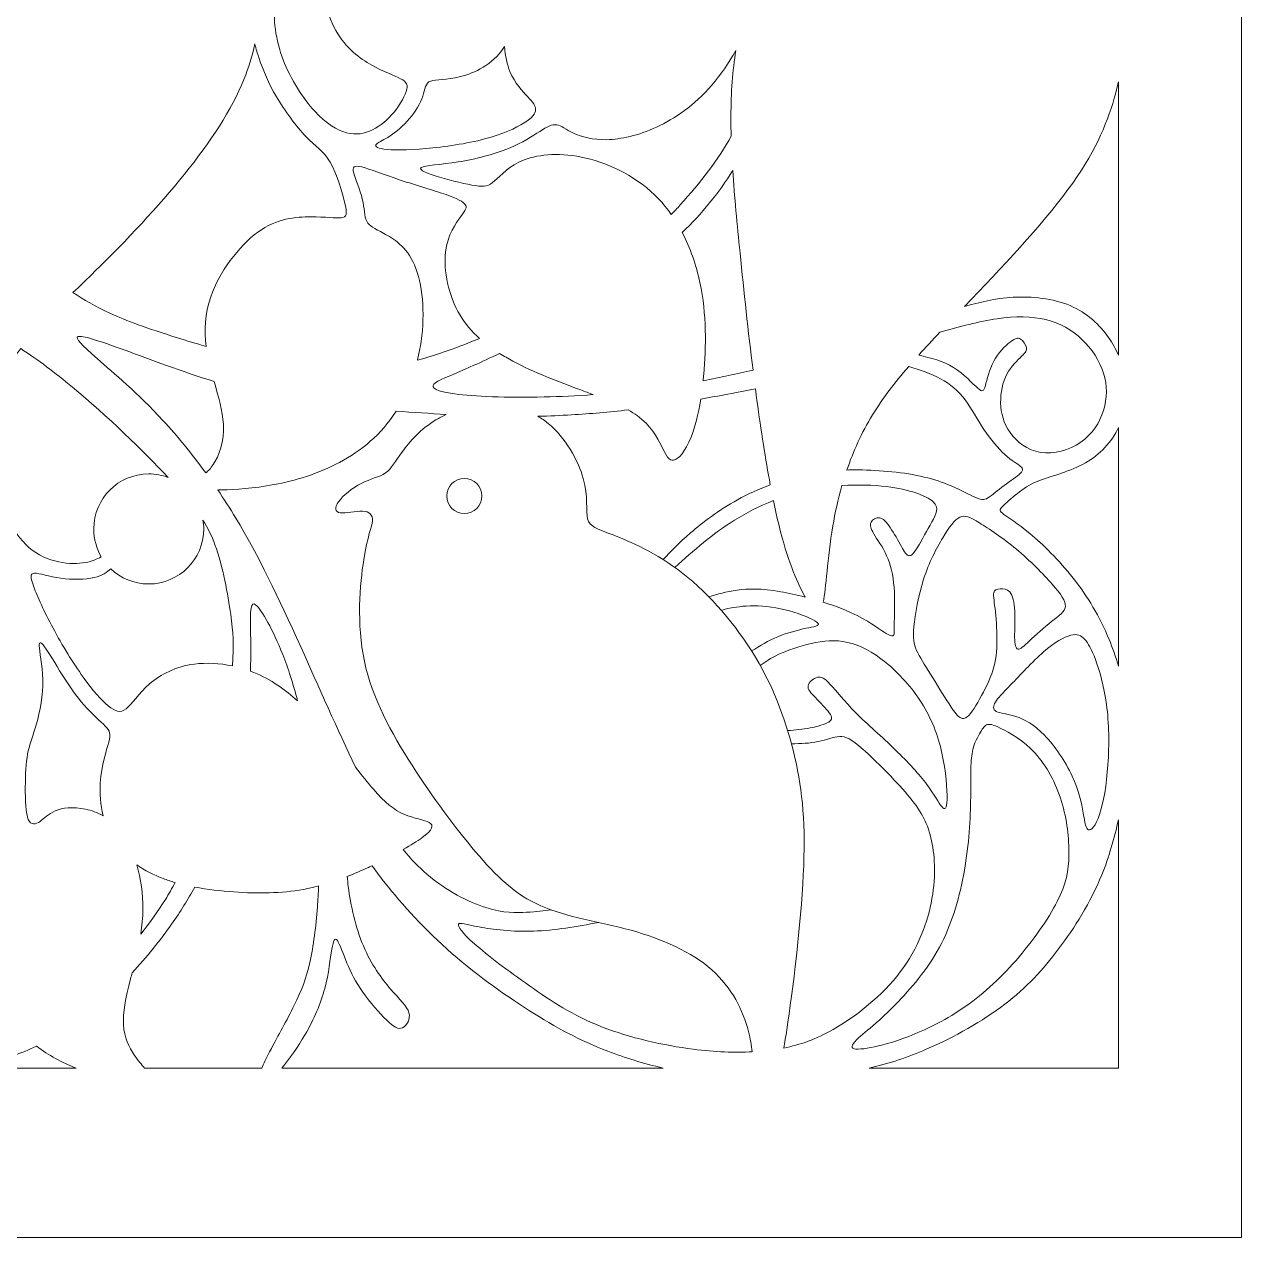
# Model space of a CAD drawing. Header units: millimetres. Extents: x -101 to 100, y -2 to 86.
# Drawn here: x 54.42 to 99.9, y 12.82 to 58.15 of the extents above; entities that cross this region are included whole.
import ezdxf

# ---------------------------------------------------------------- set-up
doc = ezdxf.new("R2010")
doc.units = ezdxf.units.MM
doc.header["$MEASUREMENT"] = 0
doc.layers.add('Layer 1', color=7, linetype='Continuous')

msp = doc.modelspace()

# ---------------------------------------------------------------- linework, layer by layer
at = {"layer": 'Layer 1', "lineweight": 9}
for points, knots in [([(-0.752, 86.205), (-3.659, 86.205), (-6.567, 86.205), (-11.62, 85.466), (-11.62, 85.466), (-16.674, 84.728), (-23.874, 83.251), (-31.419, 81.174), (-31.419, 81.174), (-38.965, 79.097), (-46.857, 76.421), (-54.61, 74.436), (-54.61, 74.436), (-62.364, 72.452), (-69.979, 71.159), (-76.671, 71.113), (-76.671, 71.113), (-83.363, 71.067), (-89.132, 72.267), (-93.101, 73.536), (-93.101, 73.536), (-97.07, 74.805), (-99.239, 76.144), (-101.408, 77.482), (-101.408, 77.482), (-101.408, 77.482), (-101.408, 12.824), (-101.408, 12.824), (-101.408, 12.824), (-101.408, 12.824), (-0.752, 12.824), (-0.752, 12.824), (-0.752, 12.824), (-0.752, 12.824), (99.904, 12.824), (99.904, 12.824), (99.904, 12.824), (99.904, 12.824), (99.904, 77.482), (99.904, 77.482), (99.904, 77.482), (97.735, 76.144), (95.566, 74.805), (91.597, 73.536), (91.597, 73.536), (87.628, 72.267), (81.859, 71.067), (75.167, 71.113), (75.167, 71.113), (68.475, 71.159), (60.86, 72.452), (53.106, 74.436), (53.106, 74.436), (45.353, 76.421), (37.461, 79.097), (29.915, 81.174), (29.915, 81.174), (22.37, 83.251), (15.17, 84.728), (10.116, 85.466), (10.116, 85.466), (5.063, 86.205), (2.155, 86.205), (-0.752, 86.205)], [0, 0, 0, 0, 0.058824, 0.058824, 0.058824, 0.058824, 0.117647, 0.117647, 0.117647, 0.117647, 0.176471, 0.176471, 0.176471, 0.176471, 0.235294, 0.235294, 0.235294, 0.235294, 0.294118, 0.294118, 0.294118, 0.294118, 0.352941, 0.352941, 0.352941, 0.352941, 0.411765, 0.411765, 0.411765, 0.411765, 0.470588, 0.470588, 0.470588, 0.470588, 0.529412, 0.529412, 0.529412, 0.529412, 0.588235, 0.588235, 0.588235, 0.588235, 0.647059, 0.647059, 0.647059, 0.647059, 0.705882, 0.705882, 0.705882, 0.705882, 0.764706, 0.764706, 0.764706, 0.764706, 0.823529, 0.823529, 0.823529, 0.823529, 0.882353, 0.882353, 0.882353, 0.882353, 1, 1, 1, 1]), ([(65.592, 63.403), (65.586, 63.397), (65.58, 63.391), (65.574, 63.386), (65.574, 63.386), (64.963, 62.774), (64.663, 62.186), (64.386, 61.476), (64.386, 61.476), (64.109, 60.767), (63.855, 59.936), (63.78, 59.134), (63.78, 59.134), (63.705, 58.332), (63.809, 57.559), (64.092, 56.821), (64.092, 56.821), (64.375, 56.082), (64.836, 55.378), (65.269, 54.905), (65.269, 54.905), (65.701, 54.432), (66.105, 54.19), (66.463, 54.098), (66.463, 54.098), (66.821, 54.005), (67.132, 54.063), (67.426, 54.207), (67.426, 54.207), (67.72, 54.351), (67.998, 54.582), (68.234, 54.871), (68.234, 54.871), (68.47, 55.159), (68.667, 55.505), (68.713, 55.724), (68.713, 55.724), (68.759, 55.944), (68.655, 56.036), (68.389, 56.16), (68.389, 56.16), (68.122, 56.284), (67.693, 56.441), (67.231, 56.726), (67.231, 56.726), (66.768, 57.012), (66.272, 57.427), (65.92, 58.194), (65.92, 58.194), (65.568, 58.962), (65.36, 60.081), (65.383, 61.235), (65.383, 61.235), (65.398, 61.969), (65.506, 62.717), (65.592, 63.403)], [0, 0, 0, 0, 0.066667, 0.066667, 0.066667, 0.066667, 0.133333, 0.133333, 0.133333, 0.133333, 0.2, 0.2, 0.2, 0.2, 0.266667, 0.266667, 0.266667, 0.266667, 0.333333, 0.333333, 0.333333, 0.333333, 0.4, 0.4, 0.4, 0.4, 0.466667, 0.466667, 0.466667, 0.466667, 0.533333, 0.533333, 0.533333, 0.533333, 0.6, 0.6, 0.6, 0.6, 0.666667, 0.666667, 0.666667, 0.666667, 0.733333, 0.733333, 0.733333, 0.733333, 0.8, 0.8, 0.8, 0.8, 0.866667, 0.866667, 0.866667, 0.866667, 1, 1, 1, 1]), ([(61.218, 46.112), (60.836, 46.222), (60.472, 46.333), (60.14, 46.437), (60.14, 46.437), (58.989, 46.797), (58.228, 47.08), (57.642, 47.348), (57.642, 47.348), (57.056, 47.616), (56.647, 47.87), (56.237, 48.125), (56.237, 48.125), (56.506, 48.386), (56.782, 48.651), (57.058, 48.922), (57.058, 48.922), (58.235, 50.075), (59.423, 51.333), (60.404, 52.55), (60.404, 52.55), (61.384, 53.767), (62.157, 54.944), (62.625, 56.092), (62.625, 56.092), (62.805, 56.534), (62.939, 56.973), (63.033, 57.414), (63.033, 57.414), (63.077, 57.23), (63.13, 57.064), (63.184, 56.905), (63.184, 56.905), (63.359, 56.389), (63.537, 55.956), (63.843, 55.44), (63.843, 55.44), (64.149, 54.924), (64.582, 54.324), (64.942, 53.952), (64.942, 53.952), (65.303, 53.58), (65.591, 53.435), (65.842, 53.005), (65.842, 53.005), (66.093, 52.576), (66.306, 51.86), (66.399, 51.454), (66.399, 51.454), (66.491, 51.047), (66.462, 50.949), (66.257, 50.926), (66.257, 50.926), (66.053, 50.903), (65.672, 50.955), (65.124, 50.955), (65.124, 50.955), (64.576, 50.955), (63.86, 50.903), (63.142, 50.383), (63.142, 50.383), (62.424, 49.864), (61.703, 48.878), (61.385, 47.975), (61.385, 47.975), (61.154, 47.318), (61.138, 46.705), (61.218, 46.112)], [0, 0, 0, 0, 0.055556, 0.055556, 0.055556, 0.055556, 0.111111, 0.111111, 0.111111, 0.111111, 0.166667, 0.166667, 0.166667, 0.166667, 0.222222, 0.222222, 0.222222, 0.222222, 0.277778, 0.277778, 0.277778, 0.277778, 0.333333, 0.333333, 0.333333, 0.333333, 0.388889, 0.388889, 0.388889, 0.388889, 0.444444, 0.444444, 0.444444, 0.444444, 0.5, 0.5, 0.5, 0.5, 0.555556, 0.555556, 0.555556, 0.555556, 0.611111, 0.611111, 0.611111, 0.611111, 0.666667, 0.666667, 0.666667, 0.666667, 0.722222, 0.722222, 0.722222, 0.722222, 0.777778, 0.777778, 0.777778, 0.777778, 0.833333, 0.833333, 0.833333, 0.833333, 0.888889, 0.888889, 0.888889, 0.888889, 1, 1, 1, 1]), ([(72.364, 57.315), (72.301, 57.219), (72.234, 57.129), (72.162, 57.047), (72.162, 57.047), (71.683, 56.493), (71.014, 56.25), (70.518, 56.152), (70.518, 56.152), (70.022, 56.054), (69.699, 56.101), (69.537, 55.997), (69.537, 55.997), (69.376, 55.893), (69.376, 55.639), (69.272, 55.362), (69.272, 55.362), (69.168, 55.085), (68.96, 54.785), (68.724, 54.528), (68.724, 54.528), (68.487, 54.272), (68.222, 54.058), (68.008, 53.926), (68.008, 53.926), (67.795, 53.793), (67.633, 53.741), (67.573, 53.675), (67.573, 53.675), (67.512, 53.608), (67.553, 53.528), (67.855, 53.487), (67.855, 53.487), (68.158, 53.447), (68.724, 53.447), (69.422, 53.507), (69.422, 53.507), (70.12, 53.568), (70.95, 53.689), (71.617, 53.865), (71.617, 53.865), (72.283, 54.041), (72.785, 54.272), (73.094, 54.465), (73.094, 54.465), (73.402, 54.658), (73.518, 54.814), (73.523, 54.958), (73.523, 54.958), (73.529, 55.103), (73.425, 55.235), (73.229, 55.446), (73.229, 55.446), (73.033, 55.656), (72.745, 55.945), (72.566, 56.383), (72.566, 56.383), (72.458, 56.648), (72.389, 56.969), (72.364, 57.315)], [0, 0, 0, 0, 0.0625, 0.0625, 0.0625, 0.0625, 0.125, 0.125, 0.125, 0.125, 0.1875, 0.1875, 0.1875, 0.1875, 0.25, 0.25, 0.25, 0.25, 0.3125, 0.3125, 0.3125, 0.3125, 0.375, 0.375, 0.375, 0.375, 0.4375, 0.4375, 0.4375, 0.4375, 0.5, 0.5, 0.5, 0.5, 0.5625, 0.5625, 0.5625, 0.5625, 0.625, 0.625, 0.625, 0.625, 0.6875, 0.6875, 0.6875, 0.6875, 0.75, 0.75, 0.75, 0.75, 0.8125, 0.8125, 0.8125, 0.8125, 0.875, 0.875, 0.875, 0.875, 1, 1, 1, 1]), ([(81.003, 57.167), (80.886, 56.427), (80.824, 55.609), (80.82, 54.708), (80.82, 54.708), (80.819, 54.467), (80.823, 54.22), (80.83, 53.968), (80.83, 53.968), (80.362, 53.111), (79.672, 52.219), (78.927, 51.401), (78.927, 51.401), (78.817, 51.281), (78.706, 51.162), (78.594, 51.045), (78.594, 51.045), (78.449, 51.251), (78.291, 51.445), (78.121, 51.624), (78.121, 51.624), (77.348, 52.437), (76.321, 52.933), (75.401, 53.15), (75.401, 53.15), (74.481, 53.366), (73.668, 53.303), (73.102, 53.086), (73.102, 53.086), (72.537, 52.87), (72.22, 52.501), (71.992, 52.302), (71.992, 52.302), (71.764, 52.103), (71.625, 52.074), (71.282, 52.123), (71.282, 52.123), (70.939, 52.172), (70.391, 52.299), (69.938, 52.434), (69.938, 52.434), (69.485, 52.57), (69.127, 52.714), (69.251, 52.798), (69.251, 52.798), (69.376, 52.881), (69.981, 52.905), (70.633, 53.008), (70.633, 53.008), (71.285, 53.112), (71.983, 53.297), (72.514, 53.513), (72.514, 53.513), (73.045, 53.73), (73.408, 53.978), (73.682, 54.151), (73.682, 54.151), (73.956, 54.324), (74.141, 54.422), (74.314, 54.396), (74.314, 54.396), (74.487, 54.37), (74.648, 54.22), (74.94, 54.084), (74.94, 54.084), (75.231, 53.949), (75.652, 53.828), (76.183, 53.839), (76.183, 53.839), (76.714, 53.851), (77.354, 53.995), (78.038, 54.309), (78.038, 54.309), (78.721, 54.624), (79.448, 55.108), (80.109, 55.881), (80.109, 55.881), (80.431, 56.258), (80.737, 56.704), (81.003, 57.167)], [0, 0, 0, 0, 0.047619, 0.047619, 0.047619, 0.047619, 0.095238, 0.095238, 0.095238, 0.095238, 0.142857, 0.142857, 0.142857, 0.142857, 0.190476, 0.190476, 0.190476, 0.190476, 0.238095, 0.238095, 0.238095, 0.238095, 0.285714, 0.285714, 0.285714, 0.285714, 0.333333, 0.333333, 0.333333, 0.333333, 0.380952, 0.380952, 0.380952, 0.380952, 0.428571, 0.428571, 0.428571, 0.428571, 0.47619, 0.47619, 0.47619, 0.47619, 0.52381, 0.52381, 0.52381, 0.52381, 0.571429, 0.571429, 0.571429, 0.571429, 0.619048, 0.619048, 0.619048, 0.619048, 0.666667, 0.666667, 0.666667, 0.666667, 0.714286, 0.714286, 0.714286, 0.714286, 0.761905, 0.761905, 0.761905, 0.761905, 0.809524, 0.809524, 0.809524, 0.809524, 0.857143, 0.857143, 0.857143, 0.857143, 0.904762, 0.904762, 0.904762, 0.904762, 1, 1, 1, 1]), ([(95.3, 45.784), (95.3, 45.784), (95.3, 55.995), (95.3, 55.995), (95.3, 55.995), (95.254, 55.796), (95.202, 55.593), (95.143, 55.389), (95.143, 55.389), (94.848, 54.368), (94.397, 53.306), (93.415, 51.974), (93.415, 51.974), (92.433, 50.641), (90.922, 49.037), (89.549, 47.606), (89.549, 47.606), (90.113, 47.761), (90.678, 47.916), (91.364, 47.953), (91.364, 47.953), (92.05, 47.99), (92.858, 47.909), (93.495, 47.641), (93.495, 47.641), (94.133, 47.373), (94.6, 46.917), (94.932, 46.444), (94.932, 46.444), (95.082, 46.229), (95.205, 46.012), (95.3, 45.784)], [0, 0, 0, 0, 0.111111, 0.111111, 0.111111, 0.111111, 0.222222, 0.222222, 0.222222, 0.222222, 0.333333, 0.333333, 0.333333, 0.333333, 0.444444, 0.444444, 0.444444, 0.444444, 0.555556, 0.555556, 0.555556, 0.555556, 0.666667, 0.666667, 0.666667, 0.666667, 0.777778, 0.777778, 0.777778, 0.777778, 1, 1, 1, 1]), ([(71.427, 46.417), (70.642, 46.089), (69.86, 45.807), (69.105, 45.597), (69.105, 45.597), (69.164, 45.833), (69.211, 46.073), (69.246, 46.314), (69.246, 46.314), (69.399, 47.384), (69.3, 48.468), (69, 49.161), (69, 49.161), (68.701, 49.853), (68.199, 50.153), (67.85, 50.34), (67.85, 50.34), (67.501, 50.528), (67.304, 50.603), (67.212, 50.79), (67.212, 50.79), (67.12, 50.978), (67.131, 51.278), (67.048, 51.624), (67.048, 51.624), (66.964, 51.97), (66.785, 52.362), (66.728, 52.593), (66.728, 52.593), (66.67, 52.824), (66.733, 52.893), (67.031, 52.821), (67.031, 52.821), (67.328, 52.749), (67.858, 52.535), (68.461, 52.333), (68.461, 52.333), (69.064, 52.132), (69.739, 51.941), (70.177, 51.788), (70.177, 51.788), (70.616, 51.635), (70.818, 51.52), (70.893, 51.416), (70.893, 51.416), (70.968, 51.312), (70.916, 51.22), (70.731, 50.969), (70.731, 50.969), (70.547, 50.718), (70.229, 50.309), (70.157, 49.633), (70.157, 49.633), (70.085, 48.959), (70.258, 48.018), (70.702, 47.28), (70.702, 47.28), (70.897, 46.956), (71.143, 46.672), (71.427, 46.417)], [0, 0, 0, 0, 0.0625, 0.0625, 0.0625, 0.0625, 0.125, 0.125, 0.125, 0.125, 0.1875, 0.1875, 0.1875, 0.1875, 0.25, 0.25, 0.25, 0.25, 0.3125, 0.3125, 0.3125, 0.3125, 0.375, 0.375, 0.375, 0.375, 0.4375, 0.4375, 0.4375, 0.4375, 0.5, 0.5, 0.5, 0.5, 0.5625, 0.5625, 0.5625, 0.5625, 0.625, 0.625, 0.625, 0.625, 0.6875, 0.6875, 0.6875, 0.6875, 0.75, 0.75, 0.75, 0.75, 0.8125, 0.8125, 0.8125, 0.8125, 0.875, 0.875, 0.875, 0.875, 1, 1, 1, 1]), ([(81.647, 45.229), (81.467, 46.671), (81.306, 48.163), (81.161, 49.608), (81.161, 49.608), (81.053, 50.673), (80.953, 51.712), (80.89, 52.693), (80.89, 52.693), (80.366, 51.839), (79.726, 51.077), (79.003, 50.37), (79.003, 50.37), (79.304, 49.792), (79.526, 49.154), (79.664, 48.5), (79.664, 48.5), (79.915, 47.32), (79.898, 46.091), (79.806, 45.079), (79.806, 45.079), (79.798, 44.995), (79.79, 44.913), (79.781, 44.832), (79.781, 44.832), (80.434, 44.957), (81.041, 45.093), (81.647, 45.229)], [0, 0, 0, 0, 0.125, 0.125, 0.125, 0.125, 0.25, 0.25, 0.25, 0.25, 0.375, 0.375, 0.375, 0.375, 0.5, 0.5, 0.5, 0.5, 0.625, 0.625, 0.625, 0.625, 0.75, 0.75, 0.75, 0.75, 1, 1, 1, 1]), ([(88.631, 46.648), (88.357, 46.359), (88.092, 46.075), (87.838, 45.794), (87.838, 45.794), (88.292, 45.682), (88.746, 45.569), (89.137, 45.329), (89.137, 45.329), (89.529, 45.088), (89.858, 44.719), (90.042, 44.557), (90.042, 44.557), (90.227, 44.396), (90.267, 44.442), (90.328, 44.656), (90.328, 44.656), (90.388, 44.869), (90.469, 45.25), (90.639, 45.567), (90.639, 45.567), (90.809, 45.884), (91.069, 46.138), (91.251, 46.279), (91.251, 46.279), (91.433, 46.421), (91.536, 46.45), (91.637, 46.392), (91.637, 46.392), (91.738, 46.334), (91.837, 46.19), (91.86, 46.081), (91.86, 46.081), (91.883, 45.971), (91.831, 45.896), (91.684, 45.749), (91.684, 45.749), (91.536, 45.602), (91.294, 45.382), (91.133, 45.08), (91.133, 45.08), (90.971, 44.777), (90.89, 44.39), (90.899, 44.007), (90.899, 44.007), (90.908, 43.623), (91.006, 43.242), (91.254, 42.896), (91.254, 42.896), (91.502, 42.55), (91.9, 42.238), (92.39, 42.16), (92.39, 42.16), (92.881, 42.083), (93.463, 42.238), (93.893, 42.535), (93.893, 42.535), (94.323, 42.833), (94.6, 43.271), (94.741, 43.727), (94.741, 43.727), (94.882, 44.182), (94.888, 44.656), (94.744, 45.117), (94.744, 45.117), (94.6, 45.578), (94.306, 46.029), (93.936, 46.38), (93.936, 46.38), (93.567, 46.732), (93.123, 46.986), (92.592, 47.116), (92.592, 47.116), (92.061, 47.246), (91.444, 47.252), (90.77, 47.153), (90.77, 47.153), (90.095, 47.054), (89.363, 46.851), (88.631, 46.648)], [0, 0, 0, 0, 0.047619, 0.047619, 0.047619, 0.047619, 0.095238, 0.095238, 0.095238, 0.095238, 0.142857, 0.142857, 0.142857, 0.142857, 0.190476, 0.190476, 0.190476, 0.190476, 0.238095, 0.238095, 0.238095, 0.238095, 0.285714, 0.285714, 0.285714, 0.285714, 0.333333, 0.333333, 0.333333, 0.333333, 0.380952, 0.380952, 0.380952, 0.380952, 0.428571, 0.428571, 0.428571, 0.428571, 0.47619, 0.47619, 0.47619, 0.47619, 0.52381, 0.52381, 0.52381, 0.52381, 0.571429, 0.571429, 0.571429, 0.571429, 0.619048, 0.619048, 0.619048, 0.619048, 0.666667, 0.666667, 0.666667, 0.666667, 0.714286, 0.714286, 0.714286, 0.714286, 0.761905, 0.761905, 0.761905, 0.761905, 0.809524, 0.809524, 0.809524, 0.809524, 0.857143, 0.857143, 0.857143, 0.857143, 0.904762, 0.904762, 0.904762, 0.904762, 1, 1, 1, 1]), ([(61.512, 44.804), (61.669, 44.238), (61.829, 43.696), (61.859, 43.218), (61.859, 43.218), (61.899, 42.561), (61.691, 42.024), (61.475, 41.701), (61.475, 41.701), (61.383, 41.564), (61.289, 41.465), (61.205, 41.389), (61.205, 41.389), (60.681, 42.111), (60.139, 42.77), (59.601, 43.352), (59.601, 43.352), (58.667, 44.361), (57.743, 45.134), (57.149, 45.653), (57.149, 45.653), (56.555, 46.173), (56.29, 46.438), (56.434, 46.484), (56.434, 46.484), (56.578, 46.53), (57.132, 46.357), (58.194, 45.971), (58.194, 45.971), (59.08, 45.648), (60.32, 45.176), (61.512, 44.804)], [0, 0, 0, 0, 0.111111, 0.111111, 0.111111, 0.111111, 0.222222, 0.222222, 0.222222, 0.222222, 0.333333, 0.333333, 0.333333, 0.333333, 0.444444, 0.444444, 0.444444, 0.444444, 0.555556, 0.555556, 0.555556, 0.555556, 0.666667, 0.666667, 0.666667, 0.666667, 0.777778, 0.777778, 0.777778, 0.777778, 1, 1, 1, 1]), ([(54.285, 46.036), (54.934, 45.61), (55.567, 45.137), (56.218, 44.598), (56.218, 44.598), (57.507, 43.53), (58.871, 42.201), (59.792, 41.222), (59.792, 41.222), (59.567, 41.307), (59.322, 41.353), (59.068, 41.353), (59.068, 41.353), (57.933, 41.353), (57.013, 40.433), (57.013, 39.298), (57.013, 39.298), (57.013, 38.917), (57.116, 38.561), (57.297, 38.255), (57.297, 38.255), (57.128, 38.173), (56.959, 38.091), (56.698, 38.044), (56.698, 38.044), (56.438, 37.998), (56.086, 37.986), (55.705, 38.067), (55.705, 38.067), (55.325, 38.148), (54.915, 38.321), (54.592, 38.606), (54.592, 38.606), (54.269, 38.892), (54.032, 39.29), (53.646, 39.743), (53.646, 39.743), (53.379, 40.055), (53.041, 40.394), (52.663, 40.699), (52.663, 40.699), (52.677, 41.112), (52.68, 41.649), (52.754, 42.247), (52.754, 42.247), (52.881, 43.268), (53.216, 44.468), (53.966, 45.593), (53.966, 45.593), (54.065, 45.742), (54.172, 45.89), (54.285, 46.036)], [0, 0, 0, 0, 0.071429, 0.071429, 0.071429, 0.071429, 0.142857, 0.142857, 0.142857, 0.142857, 0.214286, 0.214286, 0.214286, 0.214286, 0.285714, 0.285714, 0.285714, 0.285714, 0.357143, 0.357143, 0.357143, 0.357143, 0.428571, 0.428571, 0.428571, 0.428571, 0.5, 0.5, 0.5, 0.5, 0.571429, 0.571429, 0.571429, 0.571429, 0.642857, 0.642857, 0.642857, 0.642857, 0.714286, 0.714286, 0.714286, 0.714286, 0.785714, 0.785714, 0.785714, 0.785714, 0.857143, 0.857143, 0.857143, 0.857143, 1, 1, 1, 1]), ([(72.177, 45.856), (72.336, 45.756), (72.501, 45.66), (72.67, 45.569), (72.67, 45.569), (73.477, 45.134), (74.377, 44.799), (75.211, 44.49), (75.211, 44.49), (75.37, 44.432), (75.526, 44.374), (75.679, 44.316), (75.679, 44.316), (75.056, 44.273), (74.432, 44.243), (73.841, 44.228), (73.841, 44.228), (72.436, 44.194), (71.213, 44.246), (70.506, 44.34), (70.506, 44.34), (69.799, 44.434), (69.608, 44.57), (69.726, 44.707), (69.726, 44.707), (69.844, 44.844), (70.272, 44.983), (71.221, 45.41), (71.221, 45.41), (71.5, 45.536), (71.824, 45.686), (72.177, 45.856)], [0, 0, 0, 0, 0.111111, 0.111111, 0.111111, 0.111111, 0.222222, 0.222222, 0.222222, 0.222222, 0.333333, 0.333333, 0.333333, 0.333333, 0.444444, 0.444444, 0.444444, 0.444444, 0.555556, 0.555556, 0.555556, 0.555556, 0.666667, 0.666667, 0.666667, 0.666667, 0.777778, 0.777778, 0.777778, 0.777778, 1, 1, 1, 1]), ([(87.465, 45.37), (86.947, 44.77), (86.487, 44.174), (86.11, 43.557), (86.11, 43.557), (85.701, 42.887), (85.39, 42.191), (85.153, 41.5), (85.153, 41.5), (85.343, 41.505), (85.535, 41.505), (85.732, 41.501), (85.732, 41.501), (86.559, 41.484), (87.46, 41.391), (88.178, 41.204), (88.178, 41.204), (88.896, 41.016), (89.432, 40.733), (89.761, 40.569), (89.761, 40.569), (90.09, 40.405), (90.211, 40.359), (90.366, 40.426), (90.366, 40.426), (90.52, 40.493), (90.708, 40.673), (90.941, 40.853), (90.941, 40.853), (91.173, 41.033), (91.45, 41.211), (91.594, 41.338), (91.594, 41.338), (91.738, 41.465), (91.75, 41.54), (91.643, 41.635), (91.643, 41.635), (91.536, 41.731), (91.311, 41.846), (91.058, 42.074), (91.058, 42.074), (90.804, 42.302), (90.521, 42.642), (90.276, 43.014), (90.276, 43.014), (90.031, 43.386), (89.823, 43.79), (89.569, 44.122), (89.569, 44.122), (89.315, 44.454), (89.015, 44.713), (88.657, 44.909), (88.657, 44.909), (88.298, 45.105), (87.881, 45.238), (87.465, 45.37)], [0, 0, 0, 0, 0.066667, 0.066667, 0.066667, 0.066667, 0.133333, 0.133333, 0.133333, 0.133333, 0.2, 0.2, 0.2, 0.2, 0.266667, 0.266667, 0.266667, 0.266667, 0.333333, 0.333333, 0.333333, 0.333333, 0.4, 0.4, 0.4, 0.4, 0.466667, 0.466667, 0.466667, 0.466667, 0.533333, 0.533333, 0.533333, 0.533333, 0.6, 0.6, 0.6, 0.6, 0.666667, 0.666667, 0.666667, 0.666667, 0.733333, 0.733333, 0.733333, 0.733333, 0.8, 0.8, 0.8, 0.8, 0.866667, 0.866667, 0.866667, 0.866667, 1, 1, 1, 1]), ([(83.086, 31.269), (83.428, 31.28), (83.77, 31.29), (84.076, 31.353), (84.076, 31.353), (84.383, 31.416), (84.654, 31.531), (84.885, 31.543), (84.885, 31.543), (85.115, 31.554), (85.306, 31.462), (85.762, 31.058), (85.762, 31.058), (86.217, 30.654), (86.938, 29.939), (87.42, 29.368), (87.42, 29.368), (87.902, 28.797), (88.144, 28.37), (88.291, 27.764), (88.291, 27.764), (88.438, 27.158), (88.49, 26.374), (88.334, 25.491), (88.334, 25.491), (88.179, 24.609), (87.815, 23.628), (87.146, 22.748), (87.146, 22.748), (86.477, 21.868), (85.502, 21.089), (84.645, 20.602), (84.645, 20.602), (83.99, 20.229), (83.405, 20.027), (82.798, 19.908), (82.798, 19.908), (82.833, 20.107), (82.87, 20.331), (82.908, 20.584), (82.908, 20.584), (83.133, 22.055), (83.433, 24.525), (83.526, 26.382), (83.526, 26.382), (83.618, 28.24), (83.503, 29.486), (83.214, 30.749), (83.214, 30.749), (82.926, 32.013), (82.464, 33.293), (81.737, 34.505), (81.737, 34.505), (81.01, 35.716), (80.018, 36.859), (79.026, 37.637), (79.026, 37.637), (78.034, 38.416), (77.041, 38.832), (76.418, 39.074), (76.418, 39.074), (75.795, 39.316), (75.541, 39.385), (75.466, 39.68), (75.466, 39.68), (75.391, 39.974), (75.495, 40.493), (75.305, 41.18), (75.305, 41.18), (75.115, 41.866), (74.63, 42.72), (73.995, 43.239), (73.995, 43.239), (73.871, 43.341), (73.741, 43.429), (73.607, 43.506), (73.607, 43.506), (74.041, 43.517), (74.455, 43.536), (74.865, 43.56), (74.865, 43.56), (75.573, 43.602), (76.271, 43.663), (76.981, 43.745), (76.981, 43.745), (77.102, 43.677), (77.215, 43.607), (77.317, 43.533), (77.317, 43.533), (77.821, 43.167), (78.064, 42.716), (78.234, 42.382), (78.234, 42.382), (78.404, 42.047), (78.502, 41.828), (78.681, 41.863), (78.681, 41.863), (78.86, 41.897), (79.119, 42.186), (79.333, 42.728), (79.333, 42.728), (79.476, 43.091), (79.598, 43.569), (79.691, 44.149), (79.691, 44.149), (80.366, 44.268), (81.052, 44.397), (81.737, 44.527), (81.737, 44.527), (81.756, 44.382), (81.776, 44.237), (81.795, 44.093), (81.795, 44.093), (81.948, 42.972), (82.114, 41.898), (82.292, 40.949), (82.292, 40.949), (81.869, 40.791), (81.454, 40.602), (81.07, 40.39), (81.07, 40.39), (80.364, 40.001), (79.758, 39.534), (79.311, 39.148), (79.311, 39.148), (78.864, 38.763), (78.575, 38.46), (78.287, 38.157)], [0, 0, 0, 0, 0.030303, 0.030303, 0.030303, 0.030303, 0.060606, 0.060606, 0.060606, 0.060606, 0.090909, 0.090909, 0.090909, 0.090909, 0.121212, 0.121212, 0.121212, 0.121212, 0.151515, 0.151515, 0.151515, 0.151515, 0.181818, 0.181818, 0.181818, 0.181818, 0.212121, 0.212121, 0.212121, 0.212121, 0.242424, 0.242424, 0.242424, 0.242424, 0.272727, 0.272727, 0.272727, 0.272727, 0.30303, 0.30303, 0.30303, 0.30303, 0.333333, 0.333333, 0.333333, 0.333333, 0.363636, 0.363636, 0.363636, 0.363636, 0.393939, 0.393939, 0.393939, 0.393939, 0.424242, 0.424242, 0.424242, 0.424242, 0.454545, 0.454545, 0.454545, 0.454545, 0.484848, 0.484848, 0.484848, 0.484848, 0.515152, 0.515152, 0.515152, 0.515152, 0.545455, 0.545455, 0.545455, 0.545455, 0.575758, 0.575758, 0.575758, 0.575758, 0.606061, 0.606061, 0.606061, 0.606061, 0.636364, 0.636364, 0.636364, 0.636364, 0.666667, 0.666667, 0.666667, 0.666667, 0.69697, 0.69697, 0.69697, 0.69697, 0.727273, 0.727273, 0.727273, 0.727273, 0.757576, 0.757576, 0.757576, 0.757576, 0.787879, 0.787879, 0.787879, 0.787879, 0.818182, 0.818182, 0.818182, 0.818182, 0.848485, 0.848485, 0.848485, 0.848485, 0.878788, 0.878788, 0.878788, 0.878788, 0.909091, 0.909091, 0.909091, 0.909091, 0.939394, 0.939394, 0.939394, 0.939394, 1, 1, 1, 1]), ([(75.884, 24.597), (75.061, 24.449), (74.238, 24.301), (73.452, 24.273), (73.452, 24.273), (72.666, 24.245), (71.916, 24.337), (71.42, 24.43), (71.42, 24.43), (70.924, 24.522), (70.681, 24.614), (70.644, 24.536), (70.644, 24.536), (70.606, 24.458), (70.774, 24.21), (71.244, 23.795), (71.244, 23.795), (71.714, 23.38), (72.487, 22.797), (73.292, 22.232), (73.292, 22.232), (74.097, 21.666), (74.933, 21.118), (75.989, 20.703), (75.989, 20.703), (77.044, 20.287), (78.32, 20.005), (79.41, 19.863), (79.41, 19.863), (80.239, 19.756), (80.961, 19.73), (81.621, 19.767), (81.621, 19.767), (81.589, 20.004), (81.545, 20.259), (81.478, 20.521), (81.478, 20.521), (81.276, 21.306), (80.86, 22.159), (80.105, 22.829), (80.105, 22.829), (79.349, 23.498), (78.253, 23.982), (77.088, 24.305), (77.088, 24.305), (75.922, 24.628), (74.688, 24.79), (73.718, 25.217), (73.718, 25.217), (72.749, 25.644), (72.045, 26.336), (71.278, 27.242), (71.278, 27.242), (70.511, 28.148), (69.68, 29.267), (68.907, 30.472), (68.907, 30.472), (68.134, 31.678), (67.419, 32.97), (67.125, 34.361), (67.125, 34.361), (66.83, 35.751), (66.957, 37.239), (67.101, 38.145), (67.101, 38.145), (67.246, 39.051), (67.407, 39.374), (67.425, 39.599), (67.425, 39.599), (67.442, 39.824), (67.315, 39.951), (67.061, 39.962), (67.061, 39.962), (66.807, 39.974), (66.426, 39.87), (66.225, 39.899), (66.225, 39.899), (66.023, 39.928), (66, 40.089), (66.161, 40.314), (66.161, 40.314), (66.323, 40.539), (66.669, 40.828), (67.009, 41.001), (67.009, 41.001), (67.349, 41.174), (67.684, 41.232), (67.915, 41.393), (67.915, 41.393), (68.146, 41.554), (68.273, 41.82), (68.544, 42.189), (68.544, 42.189), (68.815, 42.558), (69.23, 43.032), (69.795, 43.372), (69.795, 43.372), (69.919, 43.446), (70.05, 43.515), (70.187, 43.576), (70.187, 43.576), (69.581, 43.609), (68.943, 43.653), (68.312, 43.702), (68.312, 43.702), (68.242, 43.591), (68.168, 43.483), (68.092, 43.38), (68.092, 43.38), (67.495, 42.573), (66.705, 42.013), (65.885, 41.626), (65.885, 41.626), (65.066, 41.24), (64.218, 41.026), (63.468, 40.905), (63.468, 40.905), (62.718, 40.784), (62.066, 40.755), (61.645, 40.761), (61.645, 40.761), (61.877, 40.419), (62.104, 40.064), (62.324, 39.7), (62.324, 39.7), (63.166, 38.304), (63.905, 36.758), (64.747, 34.894), (64.747, 34.894), (65.409, 33.43), (66.135, 31.769), (66.796, 30.397), (66.796, 30.397), (67.028, 30.1), (67.256, 29.812), (67.462, 29.575), (67.462, 29.575), (67.895, 29.079), (68.236, 28.802), (68.605, 28.641), (68.605, 28.641), (68.974, 28.479), (69.372, 28.433), (69.551, 28.329), (69.551, 28.329), (69.73, 28.225), (69.689, 28.064), (69.277, 27.764), (69.277, 27.764), (69.102, 27.637), (68.861, 27.485), (68.58, 27.324), (68.58, 27.324), (68.866, 26.962), (69.151, 26.668), (69.454, 26.408), (69.454, 26.408), (70.181, 25.785), (71.012, 25.358), (71.669, 25.151), (71.669, 25.151), (72.327, 24.943), (72.812, 24.954), (73.188, 24.977), (73.188, 24.977), (73.565, 24.999), (73.834, 25.032), (74.103, 25.065)], [0, 0, 0, 0, 0.023256, 0.023256, 0.023256, 0.023256, 0.046512, 0.046512, 0.046512, 0.046512, 0.069767, 0.069767, 0.069767, 0.069767, 0.093023, 0.093023, 0.093023, 0.093023, 0.116279, 0.116279, 0.116279, 0.116279, 0.139535, 0.139535, 0.139535, 0.139535, 0.162791, 0.162791, 0.162791, 0.162791, 0.186047, 0.186047, 0.186047, 0.186047, 0.209302, 0.209302, 0.209302, 0.209302, 0.232558, 0.232558, 0.232558, 0.232558, 0.255814, 0.255814, 0.255814, 0.255814, 0.27907, 0.27907, 0.27907, 0.27907, 0.302326, 0.302326, 0.302326, 0.302326, 0.325581, 0.325581, 0.325581, 0.325581, 0.348837, 0.348837, 0.348837, 0.348837, 0.372093, 0.372093, 0.372093, 0.372093, 0.395349, 0.395349, 0.395349, 0.395349, 0.418605, 0.418605, 0.418605, 0.418605, 0.44186, 0.44186, 0.44186, 0.44186, 0.465116, 0.465116, 0.465116, 0.465116, 0.488372, 0.488372, 0.488372, 0.488372, 0.511628, 0.511628, 0.511628, 0.511628, 0.534884, 0.534884, 0.534884, 0.534884, 0.55814, 0.55814, 0.55814, 0.55814, 0.581395, 0.581395, 0.581395, 0.581395, 0.604651, 0.604651, 0.604651, 0.604651, 0.627907, 0.627907, 0.627907, 0.627907, 0.651163, 0.651163, 0.651163, 0.651163, 0.674419, 0.674419, 0.674419, 0.674419, 0.697674, 0.697674, 0.697674, 0.697674, 0.72093, 0.72093, 0.72093, 0.72093, 0.744186, 0.744186, 0.744186, 0.744186, 0.767442, 0.767442, 0.767442, 0.767442, 0.790698, 0.790698, 0.790698, 0.790698, 0.813953, 0.813953, 0.813953, 0.813953, 0.837209, 0.837209, 0.837209, 0.837209, 0.860465, 0.860465, 0.860465, 0.860465, 0.883721, 0.883721, 0.883721, 0.883721, 0.906977, 0.906977, 0.906977, 0.906977, 0.930233, 0.930233, 0.930233, 0.930233, 0.953488, 0.953488, 0.953488, 0.953488, 1, 1, 1, 1]), ([(95.3, 34.172), (95.3, 34.172), (95.3, 43.084), (95.3, 43.084), (95.3, 43.084), (95.052, 42.539), (94.615, 42.08), (94.066, 41.768), (94.066, 41.768), (93.504, 41.448), (92.823, 41.28), (92.383, 41.118), (92.383, 41.118), (91.942, 40.956), (91.742, 40.798), (91.527, 40.624), (91.527, 40.624), (91.311, 40.45), (91.081, 40.259), (90.965, 40.138), (90.965, 40.138), (90.85, 40.017), (90.85, 39.965), (91.017, 39.841), (91.017, 39.841), (91.184, 39.717), (91.519, 39.521), (91.992, 39.126), (91.992, 39.126), (92.465, 38.731), (93.077, 38.136), (93.61, 37.458), (93.61, 37.458), (94.144, 36.781), (94.6, 36.019), (94.949, 35.174), (94.949, 35.174), (95.082, 34.85), (95.2, 34.514), (95.3, 34.172)], [0, 0, 0, 0, 0.090909, 0.090909, 0.090909, 0.090909, 0.181818, 0.181818, 0.181818, 0.181818, 0.272727, 0.272727, 0.272727, 0.272727, 0.363636, 0.363636, 0.363636, 0.363636, 0.454545, 0.454545, 0.454545, 0.454545, 0.545455, 0.545455, 0.545455, 0.545455, 0.636364, 0.636364, 0.636364, 0.636364, 0.727273, 0.727273, 0.727273, 0.727273, 0.818182, 0.818182, 0.818182, 0.818182, 1, 1, 1, 1]), ([(70.859, 41.188), (70.496, 41.188), (70.201, 40.894), (70.201, 40.531), (70.201, 40.531), (70.201, 40.167), (70.496, 39.873), (70.859, 39.873), (70.859, 39.873), (71.222, 39.873), (71.517, 40.167), (71.517, 40.531), (71.517, 40.531), (71.517, 40.894), (71.222, 41.188), (70.859, 41.188)], [0, 0, 0, 0, 0.2, 0.2, 0.2, 0.2, 0.4, 0.4, 0.4, 0.4, 0.6, 0.6, 0.6, 0.6, 1, 1, 1, 1]), ([(84.268, 36.563), (84.384, 37.072), (84.418, 38.178), (84.628, 39.409), (84.628, 39.409), (84.711, 39.896), (84.821, 40.402), (84.969, 40.916), (84.969, 40.916), (85.563, 40.956), (86.139, 40.939), (86.64, 40.878), (86.64, 40.878), (87.488, 40.774), (88.123, 40.543), (88.374, 40.315), (88.374, 40.315), (88.625, 40.087), (88.492, 39.862), (88.325, 39.559), (88.325, 39.559), (88.157, 39.256), (87.955, 38.876), (87.806, 38.634), (87.806, 38.634), (87.656, 38.391), (87.557, 38.287), (87.471, 38.299), (87.471, 38.299), (87.384, 38.31), (87.309, 38.437), (87.191, 38.645), (87.191, 38.645), (87.073, 38.853), (86.911, 39.141), (86.77, 39.352), (86.77, 39.352), (86.629, 39.562), (86.508, 39.695), (86.378, 39.718), (86.378, 39.718), (86.248, 39.741), (86.109, 39.654), (86.057, 39.548), (86.057, 39.548), (86.006, 39.441), (86.04, 39.314), (86.161, 39.112), (86.161, 39.112), (86.282, 38.91), (86.49, 38.633), (86.64, 38.299), (86.64, 38.299), (86.79, 37.964), (86.883, 37.572), (86.917, 37.122), (86.917, 37.122), (86.952, 36.672), (86.929, 36.164), (86.926, 35.838), (86.926, 35.838), (86.923, 35.512), (86.94, 35.368), (86.888, 35.322), (86.888, 35.322), (86.836, 35.276), (86.715, 35.328), (86.447, 35.507), (86.447, 35.507), (86.179, 35.685), (85.763, 35.991), (85.071, 36.277), (85.071, 36.277), (84.83, 36.376), (84.555, 36.473), (84.268, 36.563)], [0, 0, 0, 0, 0.05, 0.05, 0.05, 0.05, 0.1, 0.1, 0.1, 0.1, 0.15, 0.15, 0.15, 0.15, 0.2, 0.2, 0.2, 0.2, 0.25, 0.25, 0.25, 0.25, 0.3, 0.3, 0.3, 0.3, 0.35, 0.35, 0.35, 0.35, 0.4, 0.4, 0.4, 0.4, 0.45, 0.45, 0.45, 0.45, 0.5, 0.5, 0.5, 0.5, 0.55, 0.55, 0.55, 0.55, 0.6, 0.6, 0.6, 0.6, 0.65, 0.65, 0.65, 0.65, 0.7, 0.7, 0.7, 0.7, 0.75, 0.75, 0.75, 0.75, 0.8, 0.8, 0.8, 0.8, 0.85, 0.85, 0.85, 0.85, 0.9, 0.9, 0.9, 0.9, 1, 1, 1, 1]), ([(78.725, 37.863), (79.427, 38.489), (80.129, 39.115), (80.953, 39.627), (80.953, 39.627), (81.405, 39.908), (81.894, 40.155), (82.409, 40.355), (82.409, 40.355), (82.478, 40.02), (82.548, 39.706), (82.62, 39.415), (82.62, 39.415), (82.926, 38.18), (83.261, 37.372), (83.555, 36.83), (83.555, 36.83), (83.569, 36.804), (83.583, 36.779), (83.597, 36.754), (83.597, 36.754), (83.275, 36.837), (82.96, 36.906), (82.68, 36.955), (82.68, 36.955), (81.95, 37.081), (81.46, 37.07), (81.052, 37.015), (81.052, 37.015), (80.645, 36.959), (80.32, 36.86), (79.996, 36.761)], [0, 0, 0, 0, 0.111111, 0.111111, 0.111111, 0.111111, 0.222222, 0.222222, 0.222222, 0.222222, 0.333333, 0.333333, 0.333333, 0.333333, 0.444444, 0.444444, 0.444444, 0.444444, 0.555556, 0.555556, 0.555556, 0.555556, 0.666667, 0.666667, 0.666667, 0.666667, 0.777778, 0.777778, 0.777778, 0.777778, 1, 1, 1, 1]), ([(62.195, 34.18), (62.253, 35.005), (62.226, 35.425), (62.131, 36.103), (62.131, 36.103), (62.027, 36.844), (61.842, 37.894), (61.543, 38.71), (61.543, 38.71), (61.421, 39.04), (61.281, 39.332), (61.096, 39.629), (61.096, 39.629), (61.113, 39.521), (61.123, 39.411), (61.123, 39.298), (61.123, 39.298), (61.123, 38.163), (60.202, 37.243), (59.068, 37.243), (59.068, 37.243), (58.517, 37.243), (58.017, 37.46), (57.648, 37.813), (57.648, 37.813), (57.5, 37.682), (57.353, 37.551), (57.031, 37.48), (57.031, 37.48), (56.709, 37.409), (56.213, 37.398), (55.78, 37.458), (55.78, 37.458), (55.348, 37.519), (54.978, 37.652), (54.802, 37.643), (54.802, 37.643), (54.626, 37.634), (54.644, 37.484), (54.776, 37.13), (54.776, 37.13), (54.909, 36.775), (55.157, 36.215), (55.492, 35.592), (55.492, 35.592), (55.826, 34.969), (56.248, 34.282), (56.617, 33.766), (56.617, 33.766), (56.986, 33.25), (57.303, 32.904), (57.557, 32.693), (57.557, 32.693), (57.811, 32.483), (58.001, 32.408), (58.221, 32.575), (58.221, 32.575), (58.44, 32.742), (58.688, 33.152), (59.097, 33.507), (59.097, 33.507), (59.507, 33.861), (60.078, 34.161), (60.776, 34.251), (60.776, 34.251), (61.22, 34.308), (61.715, 34.279), (62.195, 34.18)], [0, 0, 0, 0, 0.055556, 0.055556, 0.055556, 0.055556, 0.111111, 0.111111, 0.111111, 0.111111, 0.166667, 0.166667, 0.166667, 0.166667, 0.222222, 0.222222, 0.222222, 0.222222, 0.277778, 0.277778, 0.277778, 0.277778, 0.333333, 0.333333, 0.333333, 0.333333, 0.388889, 0.388889, 0.388889, 0.388889, 0.444444, 0.444444, 0.444444, 0.444444, 0.5, 0.5, 0.5, 0.5, 0.555556, 0.555556, 0.555556, 0.555556, 0.611111, 0.611111, 0.611111, 0.611111, 0.666667, 0.666667, 0.666667, 0.666667, 0.722222, 0.722222, 0.722222, 0.722222, 0.777778, 0.777778, 0.777778, 0.777778, 0.833333, 0.833333, 0.833333, 0.833333, 0.888889, 0.888889, 0.888889, 0.888889, 1, 1, 1, 1]), ([(88.97, 32.76), (88.757, 33.089), (88.497, 33.516), (88.275, 33.874), (88.275, 33.874), (88.053, 34.232), (87.868, 34.52), (87.759, 34.762), (87.759, 34.762), (87.649, 35.005), (87.615, 35.201), (87.658, 35.651), (87.658, 35.651), (87.701, 36.101), (87.822, 36.805), (88.021, 37.422), (88.021, 37.422), (88.22, 38.039), (88.497, 38.57), (88.737, 38.971), (88.737, 38.971), (88.976, 39.372), (89.178, 39.643), (89.371, 39.735), (89.371, 39.735), (89.565, 39.828), (89.749, 39.741), (90.104, 39.525), (90.104, 39.525), (90.459, 39.308), (90.984, 38.962), (91.491, 38.538), (91.491, 38.538), (91.999, 38.114), (92.49, 37.612), (92.824, 37.234), (92.824, 37.234), (93.159, 36.857), (93.337, 36.603), (93.317, 36.404), (93.317, 36.404), (93.297, 36.205), (93.078, 36.06), (92.804, 35.841), (92.804, 35.841), (92.53, 35.622), (92.201, 35.328), (91.976, 35.12), (91.976, 35.12), (91.751, 34.912), (91.63, 34.791), (91.549, 34.809), (91.549, 34.809), (91.468, 34.826), (91.428, 34.982), (91.422, 35.253), (91.422, 35.253), (91.416, 35.524), (91.445, 35.911), (91.428, 36.234), (91.428, 36.234), (91.411, 36.557), (91.347, 36.816), (91.243, 36.943), (91.243, 36.943), (91.14, 37.07), (90.995, 37.064), (90.877, 37.056), (90.877, 37.056), (90.759, 37.047), (90.666, 37.035), (90.643, 36.911), (90.643, 36.911), (90.62, 36.787), (90.666, 36.551), (90.704, 36.205), (90.704, 36.205), (90.741, 35.859), (90.77, 35.403), (90.759, 34.999), (90.759, 34.999), (90.747, 34.595), (90.695, 34.243), (90.565, 33.88), (90.565, 33.88), (90.436, 33.516), (90.228, 33.141), (90.041, 32.821), (90.041, 32.821), (89.853, 32.501), (89.686, 32.236), (89.519, 32.218), (89.519, 32.218), (89.351, 32.201), (89.184, 32.432), (88.97, 32.76)], [0, 0, 0, 0, 0.04, 0.04, 0.04, 0.04, 0.08, 0.08, 0.08, 0.08, 0.12, 0.12, 0.12, 0.12, 0.16, 0.16, 0.16, 0.16, 0.2, 0.2, 0.2, 0.2, 0.24, 0.24, 0.24, 0.24, 0.28, 0.28, 0.28, 0.28, 0.32, 0.32, 0.32, 0.32, 0.36, 0.36, 0.36, 0.36, 0.4, 0.4, 0.4, 0.4, 0.44, 0.44, 0.44, 0.44, 0.48, 0.48, 0.48, 0.48, 0.52, 0.52, 0.52, 0.52, 0.56, 0.56, 0.56, 0.56, 0.6, 0.6, 0.6, 0.6, 0.64, 0.64, 0.64, 0.64, 0.68, 0.68, 0.68, 0.68, 0.72, 0.72, 0.72, 0.72, 0.76, 0.76, 0.76, 0.76, 0.8, 0.8, 0.8, 0.8, 0.84, 0.84, 0.84, 0.84, 0.88, 0.88, 0.88, 0.88, 0.92, 0.92, 0.92, 0.92, 1, 1, 1, 1]), ([(62.869, 33.988), (62.89, 34.593), (62.88, 35.11), (62.874, 35.52), (62.874, 35.52), (62.862, 36.247), (62.862, 36.64), (63.076, 36.455), (63.076, 36.455), (63.289, 36.27), (63.716, 35.509), (64.074, 34.609), (64.074, 34.609), (64.282, 34.084), (64.467, 33.513), (64.628, 32.88), (64.628, 32.88), (64.174, 33.282), (63.64, 33.68), (62.994, 33.939), (62.994, 33.939), (62.953, 33.956), (62.911, 33.972), (62.869, 33.988)], [0, 0, 0, 0, 0.142857, 0.142857, 0.142857, 0.142857, 0.285714, 0.285714, 0.285714, 0.285714, 0.428571, 0.428571, 0.428571, 0.428571, 0.571429, 0.571429, 0.571429, 0.571429, 0.714286, 0.714286, 0.714286, 0.714286, 1, 1, 1, 1]), ([(81.592, 34.74), (81.907, 34.932), (82.222, 35.124), (82.575, 35.272), (82.575, 35.272), (82.928, 35.419), (83.321, 35.523), (83.627, 35.587), (83.627, 35.587), (83.932, 35.65), (84.152, 35.673), (84.071, 35.774), (84.071, 35.774), (83.99, 35.875), (83.609, 36.054), (83.177, 36.187), (83.177, 36.187), (82.744, 36.319), (82.259, 36.406), (81.838, 36.423), (81.838, 36.423), (81.417, 36.441), (81.059, 36.389), (80.841, 36.349), (80.841, 36.349), (80.622, 36.309), (80.543, 36.281), (80.464, 36.253)], [0, 0, 0, 0, 0.125, 0.125, 0.125, 0.125, 0.25, 0.25, 0.25, 0.25, 0.375, 0.375, 0.375, 0.375, 0.5, 0.5, 0.5, 0.5, 0.625, 0.625, 0.625, 0.625, 0.75, 0.75, 0.75, 0.75, 1, 1, 1, 1]), ([(57.36, 28.585), (57.261, 28.999), (57.234, 29.425), (57.257, 29.806), (57.257, 29.806), (57.297, 30.481), (57.494, 31.017), (57.574, 31.335), (57.574, 31.335), (57.655, 31.652), (57.62, 31.75), (57.445, 31.932), (57.445, 31.932), (57.269, 32.113), (56.951, 32.379), (56.657, 32.711), (56.657, 32.711), (56.363, 33.042), (56.092, 33.44), (55.835, 33.85), (55.835, 33.85), (55.578, 34.259), (55.336, 34.681), (55.18, 34.894), (55.18, 34.894), (55.025, 35.108), (54.955, 35.113), (54.981, 34.842), (54.981, 34.842), (55.007, 34.571), (55.128, 34.023), (55.114, 33.446), (55.114, 33.446), (55.1, 32.869), (54.949, 32.263), (54.826, 31.851), (54.826, 31.851), (54.702, 31.439), (54.603, 31.219), (54.543, 30.891), (54.543, 30.891), (54.482, 30.562), (54.459, 30.123), (54.456, 29.65), (54.456, 29.65), (54.453, 29.177), (54.471, 28.669), (54.569, 28.442), (54.569, 28.442), (54.667, 28.214), (54.846, 28.266), (55.007, 28.375), (55.007, 28.375), (55.169, 28.485), (55.313, 28.652), (55.578, 28.765), (55.578, 28.765), (55.844, 28.877), (56.23, 28.935), (56.712, 28.828), (56.712, 28.828), (56.917, 28.783), (57.14, 28.707), (57.36, 28.585)], [0, 0, 0, 0, 0.058824, 0.058824, 0.058824, 0.058824, 0.117647, 0.117647, 0.117647, 0.117647, 0.176471, 0.176471, 0.176471, 0.176471, 0.235294, 0.235294, 0.235294, 0.235294, 0.294118, 0.294118, 0.294118, 0.294118, 0.352941, 0.352941, 0.352941, 0.352941, 0.411765, 0.411765, 0.411765, 0.411765, 0.470588, 0.470588, 0.470588, 0.470588, 0.529412, 0.529412, 0.529412, 0.529412, 0.588235, 0.588235, 0.588235, 0.588235, 0.647059, 0.647059, 0.647059, 0.647059, 0.705882, 0.705882, 0.705882, 0.705882, 0.764706, 0.764706, 0.764706, 0.764706, 0.823529, 0.823529, 0.823529, 0.823529, 0.882353, 0.882353, 0.882353, 0.882353, 1, 1, 1, 1]), ([(82.944, 31.765), (83.223, 31.789), (83.503, 31.813), (83.781, 31.865), (83.781, 31.865), (84.059, 31.918), (84.336, 31.999), (84.475, 32.085), (84.475, 32.085), (84.613, 32.172), (84.613, 32.264), (84.498, 32.425), (84.498, 32.425), (84.382, 32.587), (84.152, 32.818), (83.976, 32.996), (83.976, 32.996), (83.8, 33.175), (83.679, 33.302), (83.705, 33.438), (83.705, 33.438), (83.731, 33.573), (83.904, 33.718), (84.051, 33.755), (84.051, 33.755), (84.198, 33.793), (84.319, 33.723), (84.532, 33.493), (84.532, 33.493), (84.746, 33.262), (85.052, 32.87), (85.484, 32.434), (85.484, 32.434), (85.917, 31.999), (86.477, 31.52), (86.961, 31.052), (86.961, 31.052), (87.446, 30.585), (87.855, 30.129), (88.141, 29.749), (88.141, 29.749), (88.426, 29.368), (88.588, 29.062), (88.703, 28.927), (88.703, 28.927), (88.819, 28.791), (88.888, 28.826), (88.897, 29.192), (88.897, 29.192), (88.905, 29.558), (88.853, 30.256), (88.706, 30.92), (88.706, 30.92), (88.559, 31.583), (88.317, 32.212), (87.951, 32.795), (87.951, 32.795), (87.584, 33.377), (87.094, 33.914), (86.609, 34.309), (86.609, 34.309), (86.125, 34.704), (85.646, 34.958), (85.181, 35.062), (85.181, 35.062), (84.717, 35.166), (84.267, 35.119), (83.82, 35.019), (83.82, 35.019), (83.373, 34.918), (82.929, 34.762), (82.612, 34.615), (82.612, 34.615), (82.296, 34.468), (82.107, 34.33), (81.919, 34.192)], [0, 0, 0, 0, 0.05, 0.05, 0.05, 0.05, 0.1, 0.1, 0.1, 0.1, 0.15, 0.15, 0.15, 0.15, 0.2, 0.2, 0.2, 0.2, 0.25, 0.25, 0.25, 0.25, 0.3, 0.3, 0.3, 0.3, 0.35, 0.35, 0.35, 0.35, 0.4, 0.4, 0.4, 0.4, 0.45, 0.45, 0.45, 0.45, 0.5, 0.5, 0.5, 0.5, 0.55, 0.55, 0.55, 0.55, 0.6, 0.6, 0.6, 0.6, 0.65, 0.65, 0.65, 0.65, 0.7, 0.7, 0.7, 0.7, 0.75, 0.75, 0.75, 0.75, 0.8, 0.8, 0.8, 0.8, 0.85, 0.85, 0.85, 0.85, 0.9, 0.9, 0.9, 0.9, 1, 1, 1, 1]), ([(91.284, 33.482), (91.607, 33.822), (92.086, 34.341), (92.501, 34.702), (92.501, 34.702), (92.916, 35.062), (93.268, 35.264), (93.516, 35.328), (93.516, 35.328), (93.764, 35.391), (93.909, 35.316), (94.041, 35.172), (94.041, 35.172), (94.174, 35.028), (94.295, 34.814), (94.442, 34.416), (94.442, 34.416), (94.589, 34.018), (94.762, 33.435), (94.855, 32.74), (94.855, 32.74), (94.947, 32.045), (94.959, 31.237), (94.907, 30.49), (94.907, 30.49), (94.855, 29.743), (94.739, 29.057), (94.595, 28.627), (94.595, 28.627), (94.451, 28.197), (94.278, 28.024), (94.177, 28.056), (94.177, 28.056), (94.076, 28.088), (94.047, 28.324), (93.984, 28.685), (93.984, 28.685), (93.92, 29.045), (93.822, 29.53), (93.571, 30.069), (93.571, 30.069), (93.32, 30.609), (92.916, 31.203), (92.533, 31.598), (92.533, 31.598), (92.149, 31.993), (91.786, 32.189), (91.465, 32.293), (91.465, 32.293), (91.145, 32.397), (90.868, 32.409), (90.736, 32.481), (90.736, 32.481), (90.603, 32.553), (90.614, 32.686), (90.704, 32.833), (90.704, 32.833), (90.793, 32.98), (90.961, 33.141), (91.284, 33.482)], [0, 0, 0, 0, 0.0625, 0.0625, 0.0625, 0.0625, 0.125, 0.125, 0.125, 0.125, 0.1875, 0.1875, 0.1875, 0.1875, 0.25, 0.25, 0.25, 0.25, 0.3125, 0.3125, 0.3125, 0.3125, 0.375, 0.375, 0.375, 0.375, 0.4375, 0.4375, 0.4375, 0.4375, 0.5, 0.5, 0.5, 0.5, 0.5625, 0.5625, 0.5625, 0.5625, 0.625, 0.625, 0.625, 0.625, 0.6875, 0.6875, 0.6875, 0.6875, 0.75, 0.75, 0.75, 0.75, 0.8125, 0.8125, 0.8125, 0.8125, 0.875, 0.875, 0.875, 0.875, 1, 1, 1, 1]), ([(86.691, 21.254), (87.159, 21.707), (87.845, 22.434), (88.35, 23.227), (88.35, 23.227), (88.855, 24.02), (89.178, 24.88), (89.397, 25.82), (89.397, 25.82), (89.616, 26.76), (89.732, 27.782), (89.766, 28.656), (89.766, 28.656), (89.801, 29.53), (89.755, 30.257), (89.807, 30.741), (89.807, 30.741), (89.859, 31.226), (90.009, 31.468), (90.112, 31.644), (90.112, 31.644), (90.216, 31.82), (90.274, 31.93), (90.366, 31.976), (90.366, 31.976), (90.459, 32.022), (90.586, 32.004), (90.909, 31.849), (90.909, 31.849), (91.232, 31.693), (91.751, 31.399), (92.184, 30.926), (92.184, 30.926), (92.616, 30.453), (92.962, 29.801), (93.173, 29.12), (93.173, 29.12), (93.383, 28.439), (93.459, 27.73), (93.45, 27.13), (93.45, 27.13), (93.441, 26.53), (93.349, 26.039), (93.014, 25.382), (93.014, 25.382), (92.68, 24.724), (92.103, 23.899), (91.474, 23.181), (91.474, 23.181), (90.845, 22.463), (90.164, 21.851), (89.466, 21.378), (89.466, 21.378), (88.768, 20.905), (88.053, 20.57), (87.465, 20.343), (87.465, 20.343), (86.876, 20.115), (86.414, 19.994), (86.043, 19.924), (86.043, 19.924), (85.671, 19.855), (85.388, 19.838), (85.35, 19.933), (85.35, 19.933), (85.313, 20.028), (85.52, 20.236), (85.748, 20.429), (85.748, 20.429), (85.976, 20.622), (86.224, 20.801), (86.691, 21.254)], [0, 0, 0, 0, 0.052632, 0.052632, 0.052632, 0.052632, 0.105263, 0.105263, 0.105263, 0.105263, 0.157895, 0.157895, 0.157895, 0.157895, 0.210526, 0.210526, 0.210526, 0.210526, 0.263158, 0.263158, 0.263158, 0.263158, 0.315789, 0.315789, 0.315789, 0.315789, 0.368421, 0.368421, 0.368421, 0.368421, 0.421053, 0.421053, 0.421053, 0.421053, 0.473684, 0.473684, 0.473684, 0.473684, 0.526316, 0.526316, 0.526316, 0.526316, 0.578947, 0.578947, 0.578947, 0.578947, 0.631579, 0.631579, 0.631579, 0.631579, 0.684211, 0.684211, 0.684211, 0.684211, 0.736842, 0.736842, 0.736842, 0.736842, 0.789474, 0.789474, 0.789474, 0.789474, 0.842105, 0.842105, 0.842105, 0.842105, 0.894737, 0.894737, 0.894737, 0.894737, 1, 1, 1, 1]), ([(85.983, 19.158), (85.983, 19.158), (95.3, 19.158), (95.3, 19.158), (95.3, 19.158), (95.3, 19.158), (95.3, 28.437), (95.3, 28.437), (95.3, 28.437), (95.149, 27.747), (94.947, 27.04), (94.68, 26.382), (94.68, 26.382), (94.254, 25.329), (93.659, 24.4), (93.065, 23.61), (93.065, 23.61), (92.471, 22.82), (91.877, 22.168), (91.055, 21.542), (91.055, 21.542), (90.233, 20.916), (89.183, 20.316), (88.121, 19.86), (88.121, 19.86), (87.439, 19.567), (86.752, 19.334), (85.983, 19.158)], [0, 0, 0, 0, 0.125, 0.125, 0.125, 0.125, 0.25, 0.25, 0.25, 0.25, 0.375, 0.375, 0.375, 0.375, 0.5, 0.5, 0.5, 0.5, 0.625, 0.625, 0.625, 0.625, 0.75, 0.75, 0.75, 0.75, 1, 1, 1, 1]), ([(58.772, 24.166), (59.103, 24.572), (59.409, 25.001), (59.692, 25.459), (59.692, 25.459), (59.819, 25.664), (59.94, 25.875), (60.057, 26.091), (60.057, 26.091), (59.903, 26.135), (59.752, 26.185), (59.605, 26.241), (59.605, 26.241), (59.25, 26.375), (58.92, 26.544), (58.628, 26.745), (58.628, 26.745), (58.773, 26.229), (58.853, 25.654), (58.849, 25.101), (58.849, 25.101), (58.847, 24.781), (58.817, 24.468), (58.772, 24.166)], [0, 0, 0, 0, 0.142857, 0.142857, 0.142857, 0.142857, 0.285714, 0.285714, 0.285714, 0.285714, 0.428571, 0.428571, 0.428571, 0.428571, 0.571429, 0.571429, 0.571429, 0.571429, 0.714286, 0.714286, 0.714286, 0.714286, 1, 1, 1, 1]), ([(67.414, 26.717), (67.527, 26.56), (67.652, 26.389), (67.791, 26.209), (67.791, 26.209), (68.385, 25.439), (69.234, 24.481), (70.214, 23.604), (70.214, 23.604), (71.195, 22.727), (72.308, 21.931), (73.298, 21.3), (73.298, 21.3), (74.287, 20.668), (75.153, 20.2), (76.228, 19.788), (76.228, 19.788), (76.847, 19.551), (77.536, 19.332), (78.292, 19.158), (78.292, 19.158), (78.292, 19.158), (64.036, 19.158), (64.036, 19.158), (64.036, 19.158), (64.311, 19.477), (64.641, 19.948), (64.91, 20.408), (64.91, 20.408), (65.253, 20.997), (65.495, 21.568), (65.645, 22.133), (65.645, 22.133), (65.795, 22.698), (65.853, 23.258), (65.911, 23.596), (65.911, 23.596), (65.968, 23.933), (66.026, 24.048), (66.116, 23.924), (66.116, 23.924), (66.205, 23.8), (66.326, 23.437), (66.473, 23.082), (66.473, 23.082), (66.62, 22.727), (66.793, 22.381), (67.062, 22), (67.062, 22), (67.33, 21.62), (67.693, 21.204), (67.959, 20.948), (67.959, 20.948), (68.224, 20.691), (68.391, 20.593), (68.55, 20.665), (68.55, 20.665), (68.709, 20.737), (68.859, 20.979), (68.792, 21.225), (68.792, 21.225), (68.726, 21.47), (68.443, 21.718), (68.106, 22.11), (68.106, 22.11), (67.768, 22.502), (67.376, 23.039), (67.087, 23.723), (67.087, 23.723), (66.799, 24.406), (66.614, 25.237), (66.525, 25.944), (66.525, 25.944), (66.509, 26.071), (66.496, 26.195), (66.485, 26.314), (66.485, 26.314), (66.753, 26.418), (67.019, 26.533), (67.284, 26.656), (67.284, 26.656), (67.327, 26.676), (67.371, 26.697), (67.414, 26.717)], [0, 0, 0, 0, 0.045455, 0.045455, 0.045455, 0.045455, 0.090909, 0.090909, 0.090909, 0.090909, 0.136364, 0.136364, 0.136364, 0.136364, 0.181818, 0.181818, 0.181818, 0.181818, 0.227273, 0.227273, 0.227273, 0.227273, 0.272727, 0.272727, 0.272727, 0.272727, 0.318182, 0.318182, 0.318182, 0.318182, 0.363636, 0.363636, 0.363636, 0.363636, 0.409091, 0.409091, 0.409091, 0.409091, 0.454545, 0.454545, 0.454545, 0.454545, 0.5, 0.5, 0.5, 0.5, 0.545455, 0.545455, 0.545455, 0.545455, 0.590909, 0.590909, 0.590909, 0.590909, 0.636364, 0.636364, 0.636364, 0.636364, 0.681818, 0.681818, 0.681818, 0.681818, 0.727273, 0.727273, 0.727273, 0.727273, 0.772727, 0.772727, 0.772727, 0.772727, 0.818182, 0.818182, 0.818182, 0.818182, 0.863636, 0.863636, 0.863636, 0.863636, 0.909091, 0.909091, 0.909091, 0.909091, 1, 1, 1, 1]), ([(58.908, 19.158), (58.908, 19.158), (63.296, 19.158), (63.296, 19.158), (63.296, 19.158), (63.353, 19.311), (63.453, 19.521), (63.652, 19.895), (63.652, 19.895), (63.88, 20.322), (64.238, 20.962), (64.506, 21.507), (64.506, 21.507), (64.774, 22.052), (64.953, 22.502), (65.089, 23.105), (65.089, 23.105), (65.224, 23.708), (65.317, 24.464), (65.371, 25.179), (65.371, 25.179), (65.391, 25.438), (65.406, 25.692), (65.414, 25.961), (65.414, 25.961), (65.226, 25.912), (65.037, 25.869), (64.846, 25.834), (64.846, 25.834), (64.013, 25.681), (63.153, 25.675), (62.253, 25.739), (62.253, 25.739), (61.767, 25.773), (61.268, 25.828), (60.786, 25.919), (60.786, 25.919), (60.536, 25.459), (60.253, 25.004), (59.925, 24.539), (59.925, 24.539), (59.497, 23.93), (58.992, 23.305), (58.45, 22.719), (58.45, 22.719), (58.429, 22.642), (58.41, 22.567), (58.391, 22.494), (58.391, 22.494), (58.203, 21.77), (58.094, 21.227), (58.125, 20.769), (58.125, 20.769), (58.157, 20.31), (58.33, 19.935), (58.541, 19.629), (58.541, 19.629), (58.668, 19.445), (58.808, 19.286), (58.908, 19.158)], [0, 0, 0, 0, 0.0625, 0.0625, 0.0625, 0.0625, 0.125, 0.125, 0.125, 0.125, 0.1875, 0.1875, 0.1875, 0.1875, 0.25, 0.25, 0.25, 0.25, 0.3125, 0.3125, 0.3125, 0.3125, 0.375, 0.375, 0.375, 0.375, 0.4375, 0.4375, 0.4375, 0.4375, 0.5, 0.5, 0.5, 0.5, 0.5625, 0.5625, 0.5625, 0.5625, 0.625, 0.625, 0.625, 0.625, 0.6875, 0.6875, 0.6875, 0.6875, 0.75, 0.75, 0.75, 0.75, 0.8125, 0.8125, 0.8125, 0.8125, 0.875, 0.875, 0.875, 0.875, 1, 1, 1, 1]), ([(52.253, 19.158), (52.253, 19.158), (56.36, 19.158), (56.36, 19.158), (56.36, 19.158), (56.092, 19.262), (55.831, 19.384), (55.587, 19.517), (55.587, 19.517), (55.336, 19.654), (55.103, 19.803), (54.871, 19.972), (54.871, 19.972), (54.297, 19.706), (53.697, 19.501), (53.046, 19.335), (53.046, 19.335), (52.789, 19.27), (52.524, 19.211), (52.253, 19.158)], [0, 0, 0, 0, 0.166667, 0.166667, 0.166667, 0.166667, 0.333333, 0.333333, 0.333333, 0.333333, 0.5, 0.5, 0.5, 0.5, 0.666667, 0.666667, 0.666667, 0.666667, 1, 1, 1, 1])]:
    msp.add_open_spline(points, degree=3, knots=knots, dxfattribs=at)

doc.saveas('drawing.dxf')
